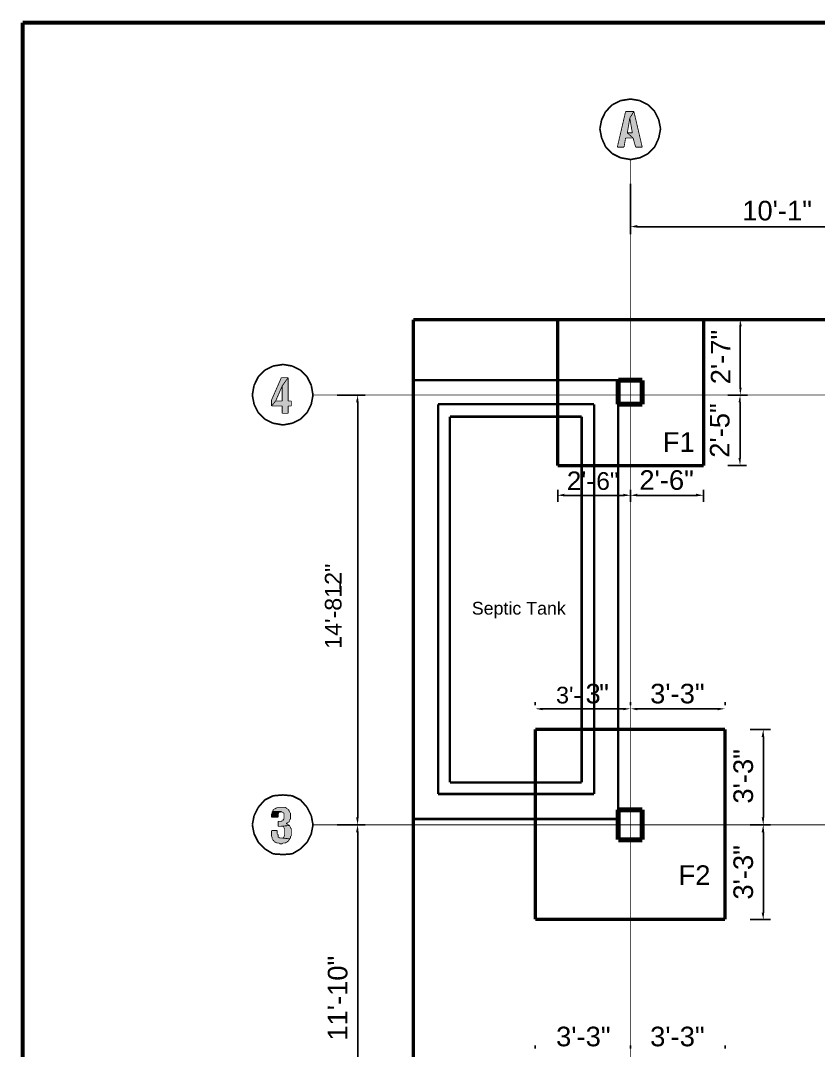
# Model space of a CAD drawing. Header units: millimetres. Extents: x 5 to 350, y 3 to 213.
# Drawn here: x 5 to 86.5, y 107.6 to 212.7 of the extents above; entities that cross this region are included whole.
import ezdxf

# ---------------------------------------------------------------- set-up
doc = ezdxf.new("R2010")
doc.units = ezdxf.units.MM
for name, color, linetype in [('H', 251, 'Continuous'), ('P', 255, 'Continuous'), ('T', 255, 'Continuous')]:
    doc.layers.add(name, color=color, linetype=linetype)
doc.styles.get("Standard").update_dxf_attribs({"font": 'arial.ttf'})

msp = doc.modelspace()

# ---------------------------------------------------------------- hatches: boundary and pattern name
at = {"layer": 'H', "linetype": 'Continuous'}
for points in [[(65.952, 199.813), (66.798, 203.447), (67.645, 203.447), (67.222, 202.777), (66.975, 201.26), (67.557, 200.748), (66.798, 200.748), (66.64, 199.813), (65.952, 199.813)], [(67.822, 199.813), (67.557, 200.748), (66.975, 201.26), (67.486, 201.26), (67.222, 202.777), (67.645, 203.447), (68.492, 199.813), (67.822, 199.813)], [(67.98, 191.594), (67.31, 191.682), (67.98, 191.858), (67.98, 191.594)], [(78.405, 181.522), (78.493, 182.21), (78.652, 181.522), (78.405, 181.522)], [(30.656, 173.39), (30.656, 173.99), (31.662, 176.283), (32.35, 176.283), (31.75, 175.436), (31.08, 173.902), (30.656, 173.39)], [(31.75, 172.632), (31.75, 173.39), (30.656, 173.39), (31.08, 173.902), (31.75, 173.902), (31.75, 175.436), (32.35, 176.283), (32.35, 173.902), (32.685, 173.902), (32.685, 173.39), (32.35, 173.39), (32.35, 172.632), (31.75, 172.632)], [(39.282, 173.743), (39.458, 174.502), (39.546, 173.743), (39.282, 173.743)], [(78.317, 173.743), (78.493, 174.502), (78.564, 173.743), (78.317, 173.743)], [(78.493, 174.502), (78.405, 175.26), (78.652, 175.26), (78.493, 174.502)], [(78.493, 167.305), (78.317, 168.063), (78.564, 168.063), (78.493, 167.305)], [(60.537, 164.165), (59.866, 164.253), (60.537, 164.43), (60.537, 164.165)], [(66.552, 164.165), (66.552, 164.43), (67.31, 164.253), (66.552, 164.165)], [(67.98, 164.165), (67.31, 164.253), (67.98, 164.43), (67.98, 164.165)], [(73.995, 164.165), (73.995, 164.43), (74.754, 164.253), (73.995, 164.165)], [(58.332, 142.328), (57.573, 142.487), (58.332, 142.575), (58.332, 142.328)], [(66.552, 142.328), (66.552, 142.575), (67.31, 142.487), (66.552, 142.328)], [(67.98, 142.328), (67.31, 142.487), (67.98, 142.575), (67.98, 142.328)], [(76.2, 142.328), (76.2, 142.575), (76.958, 142.487), (76.2, 142.328)], [(80.68, 139.612), (80.857, 140.37), (80.945, 139.612), (80.68, 139.612)], [(30.656, 131.41), (30.656, 131.745), (30.727, 131.833), (30.727, 131.992), (31.662, 131.992), (31.503, 131.904), (31.415, 131.904), (31.415, 131.833), (31.327, 131.745), (31.327, 131.41), (30.656, 131.41)], [(31.327, 130.475), (31.327, 130.986), (31.662, 130.986), (31.75, 131.057), (31.838, 131.057), (31.838, 131.145), (31.926, 131.233), (31.926, 131.833), (31.838, 131.833), (31.838, 131.904), (31.75, 131.904), (31.662, 131.992), (30.727, 131.992), (30.815, 132.08), (30.815, 132.168), (30.903, 132.168), (30.903, 132.256), (30.992, 132.256), (31.08, 132.327), (31.15, 132.327), (31.238, 132.415), (32.085, 132.415), (32.262, 132.256), (32.35, 132.256), (32.35, 132.168), (32.42, 132.168), (32.42, 132.08), (32.508, 131.992), (32.508, 131.904), (32.597, 131.833), (32.597, 131.233), (32.508, 131.145), (32.508, 130.986), (32.42, 130.898), (32.35, 130.898), (32.262, 130.81), (32.173, 130.81), (32.173, 130.722), (32.262, 130.722), (32.35, 130.634), (32.42, 130.634), (32.508, 130.563), (31.503, 130.475), (31.327, 130.475)], [(39.458, 130.634), (39.282, 131.41), (39.546, 131.41), (39.458, 130.634)], [(80.857, 130.634), (80.68, 131.41), (80.945, 131.41), (80.857, 130.634)], [(32.508, 129.205), (31.662, 129.293), (31.838, 129.293), (31.926, 129.364), (31.926, 129.452), (31.997, 129.54), (31.997, 130.21), (31.926, 130.298), (31.926, 130.387), (31.838, 130.475), (31.503, 130.475), (32.508, 130.563), (32.508, 130.475), (32.597, 130.387), (32.597, 130.298), (32.685, 130.21), (32.685, 129.54), (32.597, 129.452), (32.597, 129.293), (32.508, 129.205)], [(39.282, 129.875), (39.458, 130.634), (39.546, 129.875), (39.282, 129.875)], [(80.68, 129.875), (80.857, 130.634), (80.945, 129.875), (80.68, 129.875)], [(31.503, 128.693), (31.415, 128.782), (31.15, 128.782), (31.08, 128.87), (30.992, 128.87), (30.903, 128.94), (30.903, 129.028), (30.815, 129.028), (30.815, 129.117), (30.727, 129.205), (30.727, 129.364), (30.656, 129.452), (30.656, 130.052), (31.238, 130.052), (31.238, 129.716), (31.327, 129.628), (31.327, 129.364), (31.415, 129.364), (31.503, 129.293), (31.662, 129.293), (32.508, 129.205), (32.508, 129.117), (32.42, 129.117), (32.42, 129.028), (32.35, 128.94), (32.262, 128.94), (32.262, 128.87), (32.173, 128.87), (32.085, 128.782), (31.838, 128.782), (31.75, 128.693), (31.503, 128.693)], [(80.857, 120.985), (80.68, 121.673), (80.945, 121.673), (80.857, 120.985)]]:
    msp.add_hatch(color=256, dxfattribs=at).paths.add_polyline_path(points)

# ---------------------------------------------------------------- linework, layer by layer
at = {"layer": 'P'}
for points, const_width in [([(5.256, 212.513), (350.273, 212.513)], 0.423), ([(5.256, 3.14), (5.256, 212.513)], 0.423), ([(5.256, 212.513), (5.256, 212.513)], 0.423), ([(5.256, 212.513), (350.273, 212.513)], 0.423), ([(5.256, 3.14), (5.256, 212.513)], 0.423), ([(5.256, 212.513), (5.256, 212.513)], 0.423), ([(65.44, 204.135), (64.77, 203.447)], 0.169), ([(66.287, 204.558), (65.44, 204.135)], 0.169), ([(67.31, 204.717), (66.287, 204.558)], 0.169), ([(68.245, 204.558), (67.31, 204.717)], 0.169), ([(69.092, 204.135), (68.245, 204.558)], 0.169), ([(69.762, 203.447), (69.092, 204.135)], 0.169), ([(64.77, 203.447), (64.347, 202.6)], 0.169), ([(66.798, 203.447), (65.952, 199.813)], 0.085), ([(67.645, 203.447), (66.798, 203.447)], 0.085), ([(67.222, 202.777), (67.645, 203.447)], 0.085), ([(67.645, 203.447), (67.222, 202.777)], 0.085), ([(68.492, 199.813), (67.645, 203.447)], 0.085), ([(70.185, 202.6), (69.762, 203.447)], 0.169), ([(64.347, 202.6), (64.17, 201.683)], 0.169), ([(66.975, 201.26), (67.222, 202.777)], 0.085), ([(67.222, 202.777), (67.486, 201.26)], 0.085), ([(70.362, 201.683), (70.185, 202.6)], 0.169), ([(64.17, 201.683), (64.347, 200.748)], 0.169), ([(64.347, 200.748), (64.77, 199.813)], 0.169), ([(66.64, 199.813), (66.798, 200.748)], 0.085), ([(66.798, 200.748), (67.557, 200.748)], 0.085), ([(67.557, 200.748), (66.975, 201.26)], 0.085), ([(67.486, 201.26), (66.975, 201.26)], 0.085), ([(66.975, 201.26), (67.557, 200.748)], 0.085), ([(67.557, 200.748), (67.822, 199.813)], 0.085), ([(69.762, 199.813), (70.185, 200.748)], 0.169), ([(70.185, 200.748), (70.362, 201.683)], 0.169), ([(70.362, 201.683), (70.362, 201.683)], 0.169), ([(64.77, 199.813), (65.44, 199.143)], 0.169), ([(65.952, 199.813), (66.64, 199.813)], 0.085), ([(67.822, 199.813), (68.492, 199.813)], 0.085), ([(69.092, 199.143), (69.762, 199.813)], 0.169), ([(65.44, 199.143), (66.287, 198.72)], 0.169), ([(66.287, 198.72), (67.31, 198.543)], 0.169), ([(67.31, 198.543), (68.245, 198.72)], 0.169), ([(68.245, 198.72), (69.092, 199.143)], 0.169), ([(67.31, 32.773), (67.31, 198.543)], 0.085), ([(67.31, 196.092), (67.31, 190.923)], 0.169), ([(67.98, 191.682), (96.608, 191.682)], 0.169), ([(236.132, 182.21), (45.12, 182.21)], 0.339), ([(45.12, 182.21), (45.12, 48.013)], 0.339), ([(74.754, 182.21), (59.866, 182.21)], 0.339), ([(59.866, 182.21), (59.866, 167.305)], 0.339), ([(74.754, 167.305), (74.754, 182.21)], 0.339), ([(77.223, 182.21), (79.252, 182.21)], 0.169), ([(78.493, 175.26), (78.493, 181.522)], 0.169), ([(31.838, 177.624), (30.815, 177.465)], 0.169), ([(32.773, 177.465), (31.838, 177.624)], 0.169), ([(29.968, 177.042), (29.298, 176.354)], 0.169), ([(30.815, 177.465), (29.968, 177.042)], 0.169), ([(33.62, 177.042), (32.773, 177.465)], 0.169), ([(34.29, 176.354), (33.62, 177.042)], 0.169), ([(28.875, 175.507), (28.698, 174.502)], 0.169), ([(29.298, 176.354), (28.875, 175.507)], 0.169), ([(31.662, 176.283), (30.656, 173.99)], 0.085), ([(32.35, 176.283), (31.662, 176.283)], 0.085), ([(31.75, 175.436), (32.35, 176.283)], 0.085), ([(32.35, 176.283), (31.75, 175.436)], 0.085), ([(32.35, 173.902), (32.35, 176.283)], 0.085), ([(34.713, 175.507), (34.29, 176.354)], 0.169), ([(34.89, 174.502), (34.713, 175.507)], 0.169), ([(66.04, 176.018), (45.12, 176.018)], 0.254), ([(45.12, 176.018), (45.12, 131.233)], 0.254), ([(66.04, 176.018), (68.492, 176.018)], 0.508), ([(66.04, 173.567), (66.04, 176.018)], 0.508), ([(66.04, 176.018), (66.04, 176.018)], 0.508), ([(66.04, 131.233), (66.04, 176.018)], 0.254), ([(68.492, 176.018), (68.492, 173.567)], 0.508), ([(28.698, 174.502), (28.875, 173.567)], 0.169), ([(31.08, 173.902), (31.75, 175.436)], 0.085), ([(31.75, 175.436), (31.75, 173.902)], 0.085), ([(34.713, 173.567), (34.89, 174.502)], 0.169), ([(34.89, 174.502), (34.89, 174.502)], 0.169), ([(34.89, 174.502), (251.46, 174.502)], 0.085), ([(37.342, 174.502), (40.217, 174.502)], 0.169), ([(77.223, 174.502), (79.163, 174.502)], 0.169), ([(77.223, 174.502), (79.252, 174.502)], 0.169), ([(28.875, 173.567), (29.298, 172.72)], 0.169), ([(30.656, 173.99), (30.656, 173.39)], 0.085), ([(30.656, 173.39), (31.08, 173.902)], 0.085), ([(31.08, 173.902), (30.656, 173.39)], 0.085), ([(31.75, 173.902), (31.08, 173.902)], 0.085), ([(32.685, 173.902), (32.35, 173.902)], 0.085), ([(32.685, 173.39), (32.685, 173.902)], 0.085), ([(34.29, 172.72), (34.713, 173.567)], 0.169), ([(39.458, 131.41), (39.458, 173.743)], 0.169), ([(63.588, 173.567), (47.66, 173.567)], 0.254), ([(47.66, 173.567), (47.66, 133.773)], 0.254), ([(63.588, 133.773), (63.588, 173.567)], 0.254), ([(68.492, 173.567), (66.04, 173.567)], 0.508), ([(78.493, 168.063), (78.493, 173.743)], 0.169), ([(29.298, 172.72), (29.968, 172.05)], 0.169), ([(30.656, 173.39), (31.75, 173.39)], 0.085), ([(31.75, 173.39), (31.75, 172.632)], 0.085), ([(31.75, 172.632), (32.35, 172.632)], 0.085), ([(32.35, 172.632), (32.35, 173.39)], 0.085), ([(32.35, 173.39), (32.685, 173.39)], 0.085), ([(33.62, 172.05), (34.29, 172.72)], 0.169), ([(62.318, 172.297), (48.86, 172.297)], 0.254), ([(48.86, 172.297), (48.86, 134.955)], 0.254), ([(62.318, 134.955), (62.318, 172.297)], 0.254), ([(29.968, 172.05), (30.815, 171.626)], 0.169), ([(30.815, 171.626), (31.838, 171.45)], 0.169), ([(31.838, 171.45), (32.773, 171.626)], 0.169), ([(32.773, 171.626), (33.62, 172.05)], 0.169), ([(59.866, 167.305), (74.754, 167.305)], 0.339), ([(59.866, 167.305), (59.866, 167.305)], 0.339), ([(77.223, 167.305), (79.163, 167.305)], 0.169), ([(59.866, 164.853), (59.866, 163.583)], 0.169), ([(66.552, 164.253), (60.537, 164.253)], 0.169), ([(67.31, 164.853), (67.31, 163.583)], 0.169), ([(67.31, 164.853), (67.31, 163.583)], 0.169), ([(67.98, 164.253), (73.995, 164.253)], 0.169), ([(74.754, 164.853), (74.754, 163.583)], 0.169), ([(37.677, 154.693), (37.677, 155.363)], 0.169), ([(57.573, 142.84), (57.573, 143.175)], 0.169), ([(67.31, 142.84), (67.31, 143.175)], 0.169), ([(67.31, 142.84), (67.31, 143.175)], 0.169), ([(76.958, 142.84), (76.958, 143.175)], 0.169), ([(58.332, 142.487), (66.552, 142.487)], 0.169), ([(67.98, 142.487), (76.2, 142.487)], 0.169), ([(76.958, 140.37), (57.573, 140.37)], 0.339), ([(57.573, 140.37), (57.573, 120.985)], 0.339), ([(76.958, 120.985), (76.958, 140.37)], 0.339), ([(79.498, 140.37), (81.615, 140.37)], 0.169), ([(80.857, 131.41), (80.857, 139.612)], 0.169), ([(48.86, 134.955), (62.318, 134.955)], 0.254), ([(48.86, 134.955), (48.86, 134.955)], 0.254), ([(30.815, 133.597), (29.968, 133.174)], 0.169), ([(31.838, 133.685), (30.815, 133.597)], 0.169), ([(32.773, 133.597), (31.838, 133.685)], 0.169), ([(33.62, 133.174), (32.773, 133.597)], 0.169), ([(47.66, 133.773), (63.588, 133.773)], 0.254), ([(47.66, 133.773), (47.66, 133.773)], 0.254), ([(29.298, 132.415), (28.875, 131.568)], 0.169), ([(29.968, 133.174), (29.298, 132.415)], 0.169), ([(31.238, 132.415), (31.15, 132.327)], 0.085), ([(31.327, 132.415), (31.238, 132.415)], 0.085), ([(31.415, 132.415), (31.327, 132.415)], 0.085), ([(31.503, 132.415), (31.415, 132.415)], 0.085), ([(31.574, 132.415), (31.503, 132.415)], 0.085), ([(31.662, 132.415), (31.574, 132.415)], 0.085), ([(31.75, 132.415), (31.662, 132.415)], 0.085), ([(31.838, 132.415), (31.75, 132.415)], 0.085), ([(31.926, 132.415), (31.838, 132.415)], 0.085), ([(32.085, 132.415), (31.926, 132.415)], 0.085), ([(32.173, 132.327), (32.085, 132.415)], 0.085), ([(34.29, 132.415), (33.62, 133.174)], 0.169), ([(34.713, 131.568), (34.29, 132.415)], 0.169), ([(28.875, 131.568), (28.698, 130.634)], 0.169), ([(30.727, 131.833), (30.656, 131.745)], 0.085), ([(30.656, 131.745), (30.656, 131.657)], 0.085), ([(30.656, 131.657), (30.656, 131.48)], 0.085), ([(30.656, 131.48), (30.656, 131.41)], 0.085), ([(30.656, 131.41), (31.327, 131.41)], 0.085), ([(30.815, 132.08), (30.727, 131.992)], 0.085), ([(30.727, 131.992), (30.727, 131.904)], 0.085), ([(31.662, 131.992), (30.727, 131.992)], 0.085), ([(30.727, 131.992), (31.662, 131.992)], 0.085), ([(30.727, 131.904), (30.727, 131.833)], 0.085), ([(30.903, 132.168), (30.815, 132.168)], 0.085), ([(30.815, 132.168), (30.815, 132.08)], 0.085), ([(30.992, 132.256), (30.903, 132.256)], 0.085), ([(30.903, 132.256), (30.903, 132.168)], 0.085), ([(31.08, 132.327), (30.992, 132.256)], 0.085), ([(31.15, 132.327), (31.08, 132.327)], 0.085), ([(31.327, 131.745), (31.415, 131.833)], 0.085), ([(31.327, 131.568), (31.327, 131.745)], 0.085), ([(31.327, 131.48), (31.327, 131.568)], 0.085), ([(31.327, 131.41), (31.327, 131.48)], 0.085), ([(31.415, 131.833), (31.415, 131.904)], 0.085), ([(31.415, 131.904), (31.503, 131.904)], 0.085), ([(31.503, 131.904), (31.662, 131.992)], 0.085), ([(31.662, 131.992), (31.75, 131.904)], 0.085), ([(31.75, 131.904), (31.838, 131.904)], 0.085), ([(31.838, 131.904), (31.838, 131.833)], 0.085), ([(31.838, 131.833), (31.926, 131.833)], 0.085), ([(31.926, 131.833), (31.926, 131.745)], 0.085), ([(31.926, 131.745), (31.926, 131.568)], 0.085), ([(31.926, 131.568), (31.926, 131.48)], 0.085), ([(31.926, 131.48), (31.926, 131.41)], 0.085), ([(31.926, 131.41), (31.926, 131.322)], 0.085), ([(32.262, 132.256), (32.173, 132.327)], 0.085), ([(32.35, 132.256), (32.262, 132.256)], 0.085), ([(32.35, 132.168), (32.35, 132.256)], 0.085), ([(32.42, 132.168), (32.35, 132.168)], 0.085), ([(32.42, 132.08), (32.42, 132.168)], 0.085), ([(32.508, 131.992), (32.42, 132.08)], 0.085), ([(32.508, 131.904), (32.508, 131.992)], 0.085), ([(32.597, 131.833), (32.508, 131.904)], 0.085), ([(32.597, 131.745), (32.597, 131.833)], 0.085), ([(32.597, 131.657), (32.597, 131.745)], 0.085), ([(32.597, 131.48), (32.597, 131.657)], 0.085), ([(32.597, 131.41), (32.597, 131.48)], 0.085), ([(32.597, 131.322), (32.597, 131.41)], 0.085), ([(34.89, 130.634), (34.713, 131.568)], 0.169), ([(66.04, 132.168), (68.492, 132.168)], 0.508), ([(66.04, 129.117), (66.04, 132.168)], 0.508), ([(66.04, 132.168), (66.04, 132.168)], 0.508), ([(68.492, 132.168), (68.492, 129.117)], 0.508), ([(28.698, 130.634), (28.875, 129.716)], 0.169), ([(31.415, 130.986), (31.327, 130.986)], 0.085), ([(31.327, 130.986), (31.327, 130.475)], 0.085), ([(31.327, 130.475), (31.415, 130.475)], 0.085), ([(31.503, 130.986), (31.415, 130.986)], 0.085), ([(31.415, 130.475), (31.503, 130.475)], 0.085), ([(31.574, 130.986), (31.503, 130.986)], 0.085), ([(32.508, 130.563), (31.503, 130.475)], 0.085), ([(31.503, 130.475), (32.508, 130.563)], 0.085), ([(31.503, 130.475), (31.574, 130.475)], 0.085), ([(31.662, 130.986), (31.574, 130.986)], 0.085), ([(31.574, 130.475), (31.662, 130.475)], 0.085), ([(31.75, 131.057), (31.662, 130.986)], 0.085), ([(31.662, 130.475), (31.75, 130.475)], 0.085), ([(31.838, 131.057), (31.75, 131.057)], 0.085), ([(31.75, 130.475), (31.838, 130.475)], 0.085), ([(31.926, 131.233), (31.838, 131.145)], 0.085), ([(31.838, 131.145), (31.838, 131.057)], 0.085), ([(31.838, 130.475), (31.926, 130.387)], 0.085), ([(31.926, 131.322), (31.926, 131.233)], 0.085), ([(31.926, 130.387), (31.926, 130.298)], 0.085), ([(32.173, 130.722), (32.173, 130.81)], 0.085), ([(32.173, 130.81), (32.262, 130.81)], 0.085), ([(32.262, 130.722), (32.173, 130.722)], 0.085), ([(32.262, 130.81), (32.35, 130.898)], 0.085), ([(32.35, 130.634), (32.262, 130.722)], 0.085), ([(32.35, 130.898), (32.42, 130.898)], 0.085), ([(32.42, 130.634), (32.35, 130.634)], 0.085), ([(32.42, 130.898), (32.508, 130.986)], 0.085), ([(32.508, 130.563), (32.42, 130.634)], 0.085), ([(32.508, 131.145), (32.597, 131.233)], 0.085), ([(32.508, 131.057), (32.508, 131.145)], 0.085), ([(32.508, 130.986), (32.508, 131.057)], 0.085), ([(32.508, 130.475), (32.508, 130.563)], 0.085), ([(32.597, 130.387), (32.508, 130.475)], 0.085), ([(32.508, 130.475), (32.508, 130.475)], 0.085), ([(32.597, 131.233), (32.597, 131.322)], 0.085), ([(32.597, 130.298), (32.597, 130.387)], 0.085), ([(34.713, 129.716), (34.89, 130.634)], 0.169), ([(34.89, 130.634), (34.89, 130.634)], 0.169), ([(34.89, 130.634), (251.46, 130.634)], 0.085), ([(37.342, 130.634), (40.217, 130.634)], 0.169), ([(37.342, 130.634), (40.217, 130.634)], 0.169), ([(45.12, 131.233), (66.04, 131.233)], 0.254), ([(45.12, 131.233), (45.12, 131.233)], 0.254), ([(79.498, 130.634), (81.615, 130.634)], 0.169), ([(79.498, 130.634), (81.615, 130.634)], 0.169), ([(28.875, 129.716), (29.298, 128.87)], 0.169), ([(31.238, 130.052), (30.656, 130.052)], 0.085), ([(30.656, 130.052), (30.656, 129.963)], 0.085), ([(30.656, 129.963), (30.656, 129.875)], 0.085), ([(30.656, 129.875), (30.656, 129.787)], 0.085), ([(30.656, 129.787), (30.656, 129.716)], 0.085), ([(30.656, 129.716), (30.656, 129.54)], 0.085), ([(30.656, 129.54), (30.656, 129.452)], 0.085), ([(30.656, 129.452), (30.727, 129.364)], 0.085), ([(30.727, 129.364), (30.727, 129.293)], 0.085), ([(30.727, 129.293), (30.727, 129.205)], 0.085), ([(31.238, 129.963), (31.238, 130.052)], 0.085), ([(31.238, 129.875), (31.238, 129.963)], 0.085), ([(31.238, 129.716), (31.238, 129.875)], 0.085), ([(31.327, 129.628), (31.238, 129.716)], 0.085), ([(31.327, 129.54), (31.327, 129.628)], 0.085), ([(31.327, 129.452), (31.327, 129.54)], 0.085), ([(31.327, 129.364), (31.327, 129.452)], 0.085), ([(31.415, 129.364), (31.327, 129.364)], 0.085), ([(31.503, 129.293), (31.415, 129.364)], 0.085), ([(31.574, 129.293), (31.503, 129.293)], 0.085), ([(31.662, 129.293), (31.574, 129.293)], 0.085), ([(32.508, 129.205), (31.662, 129.293)], 0.085), ([(31.75, 129.293), (31.662, 129.293)], 0.085), ([(31.662, 129.293), (32.508, 129.205)], 0.085), ([(31.838, 129.293), (31.75, 129.293)], 0.085), ([(31.926, 129.364), (31.838, 129.293)], 0.085), ([(31.926, 130.298), (31.997, 130.21)], 0.085), ([(31.997, 129.54), (31.926, 129.452)], 0.085), ([(31.926, 129.452), (31.926, 129.364)], 0.085), ([(31.997, 130.21), (31.997, 130.14)], 0.085), ([(31.997, 130.14), (31.997, 130.052)], 0.085), ([(31.997, 130.052), (31.997, 129.875)], 0.085), ([(31.997, 129.875), (31.997, 129.787)], 0.085), ([(31.997, 129.787), (31.997, 129.716)], 0.085), ([(31.997, 129.716), (31.997, 129.628)], 0.085), ([(31.997, 129.628), (31.997, 129.54)], 0.085), ([(32.508, 129.205), (32.597, 129.293)], 0.085), ([(32.685, 130.21), (32.597, 130.298)], 0.085), ([(32.597, 129.452), (32.685, 129.54)], 0.085), ([(32.597, 129.364), (32.597, 129.452)], 0.085), ([(32.597, 129.293), (32.597, 129.364)], 0.085), ([(32.685, 130.14), (32.685, 130.21)], 0.085), ([(32.685, 130.052), (32.685, 130.14)], 0.085), ([(32.685, 129.963), (32.685, 130.052)], 0.085), ([(32.685, 129.875), (32.685, 129.963)], 0.085), ([(32.685, 129.787), (32.685, 129.875)], 0.085), ([(32.685, 129.716), (32.685, 129.787)], 0.085), ([(32.685, 129.54), (32.685, 129.716)], 0.085), ([(34.29, 128.87), (34.713, 129.716)], 0.169), ([(39.458, 96.097), (39.458, 129.875)], 0.169), ([(68.492, 129.117), (66.04, 129.117)], 0.508), ([(80.857, 121.673), (80.857, 129.875)], 0.169), ([(29.298, 128.87), (29.968, 128.182)], 0.169), ([(29.968, 128.182), (30.815, 127.67)], 0.169), ([(30.727, 129.205), (30.815, 129.117)], 0.085), ([(30.815, 129.117), (30.815, 129.028)], 0.085), ([(30.815, 129.028), (30.903, 129.028)], 0.085), ([(30.903, 129.028), (30.903, 128.94)], 0.085), ([(30.903, 128.94), (30.992, 128.87)], 0.085), ([(30.992, 128.87), (31.08, 128.87)], 0.085), ([(31.08, 128.87), (31.15, 128.782)], 0.085), ([(31.15, 128.782), (31.238, 128.782)], 0.085), ([(31.238, 128.782), (31.327, 128.782)], 0.085), ([(31.327, 128.782), (31.415, 128.782)], 0.085), ([(31.415, 128.782), (31.503, 128.693)], 0.085), ([(31.503, 128.693), (31.662, 128.693)], 0.085), ([(31.662, 128.693), (31.75, 128.693)], 0.085), ([(31.75, 128.693), (31.838, 128.782)], 0.085), ([(31.838, 128.782), (31.997, 128.782)], 0.085), ([(31.997, 128.782), (32.085, 128.782)], 0.085), ([(32.085, 128.782), (32.173, 128.87)], 0.085), ([(32.173, 128.87), (32.262, 128.87)], 0.085), ([(32.262, 128.87), (32.262, 128.94)], 0.085), ([(32.262, 128.94), (32.35, 128.94)], 0.085), ([(32.35, 128.94), (32.42, 129.028)], 0.085), ([(32.42, 129.028), (32.42, 129.117)], 0.085), ([(32.42, 129.117), (32.508, 129.117)], 0.085), ([(32.508, 129.117), (32.508, 129.205)], 0.085), ([(32.773, 127.67), (33.62, 128.182)], 0.169), ([(33.62, 128.182), (34.29, 128.87)], 0.169), ([(30.815, 127.67), (31.838, 127.6)], 0.169), ([(31.838, 127.6), (32.773, 127.67)], 0.169), ([(57.573, 120.985), (76.958, 120.985)], 0.339), ([(57.573, 120.985), (57.573, 120.985)], 0.339), ([(79.498, 120.985), (81.615, 120.985)], 0.169), ([(57.573, 107.774), (57.573, 108.126)], 0.169), ([(67.31, 107.774), (67.31, 108.126)], 0.169), ([(67.31, 107.774), (67.31, 108.126)], 0.169), ([(76.958, 107.774), (76.958, 108.126)], 0.169)]:
    msp.add_lwpolyline(points, dxfattribs=dict(at, const_width=const_width))

# ---------------------------------------------------------------- texts
at = {"layer": 'T', "attachment_point": 7}
for s, insert, char_height in [('{\\fArial|b0|i0|c0|p18;10\'-1"}', (78.7, 192.3), 2), ('{\\fArial|b0|i0|c0|p18;F1}', (70.6, 168.7), 2), ("{\\fArial|b0|i0|c0|p18;2'-}", (60.8, 164.8), 1.9), ('{\\fArial|b0|i0|c0|p18;6"}', (63.8, 164.8), 1.8), ('{\\fArial|b0|i0|c0|p18;2\'-6"}', (68.2, 164.8), 2), ('{\\fArial|b0|i0|c0|p18;Septic Tank}', (51.1, 151.7), 1.3), ("{\\fArial|b0|i0|c0|p18;3'-}", (59.7, 143), 1.7), ('{\\fArial|b0|i0|c0|p18;3}', (62.7, 143), 2), ('{\\fArial|b0|i0|c0|p18;"}', (64.1, 143), 2), ('{\\fArial|b0|i0|c0|p18;3\'-3"}', (69.3, 143), 2), ('{\\fArial|b0|i0|c0|p18;F2}', (72.2, 124.5), 2), ('{\\fArial|b0|i0|c0|p18;3\'-3"}', (59.7, 108), 2), ('{\\fArial|b0|i0|c0|p18;3\'-3"}', (69.3, 108), 2)]:
    msp.add_mtext(s, dxfattribs=dict(at, insert=insert, char_height=char_height))
at = {"layer": 'T', "attachment_point": 1, "rotation": 90}
for s, insert, char_height in [('{\\fArial|b0|i0|c0|p18;2\'-7"}', (75.5, 175.6), 2), ('{\\fArial|b0|i0|c0|p18;2\'-5"}', (75.4, 168.1), 2), ('{\\fArial|b0|i0|c0|p18;14\'-812"}', (36.1, 148.6), 1.7), ('{\\fArial|b0|i0|c0|p18;3\'-3"}', (77.8, 132.8), 2), ('{\\fArial|b0|i0|c0|p18;3\'-3"}', (77.8, 123), 2), ('{\\fArial|b0|i0|c0|p18;11\'-10"}', (36.4, 108.6), 2)]:
    msp.add_mtext(s, dxfattribs=dict(at, insert=insert, char_height=char_height))

doc.saveas('drawing.dxf')
